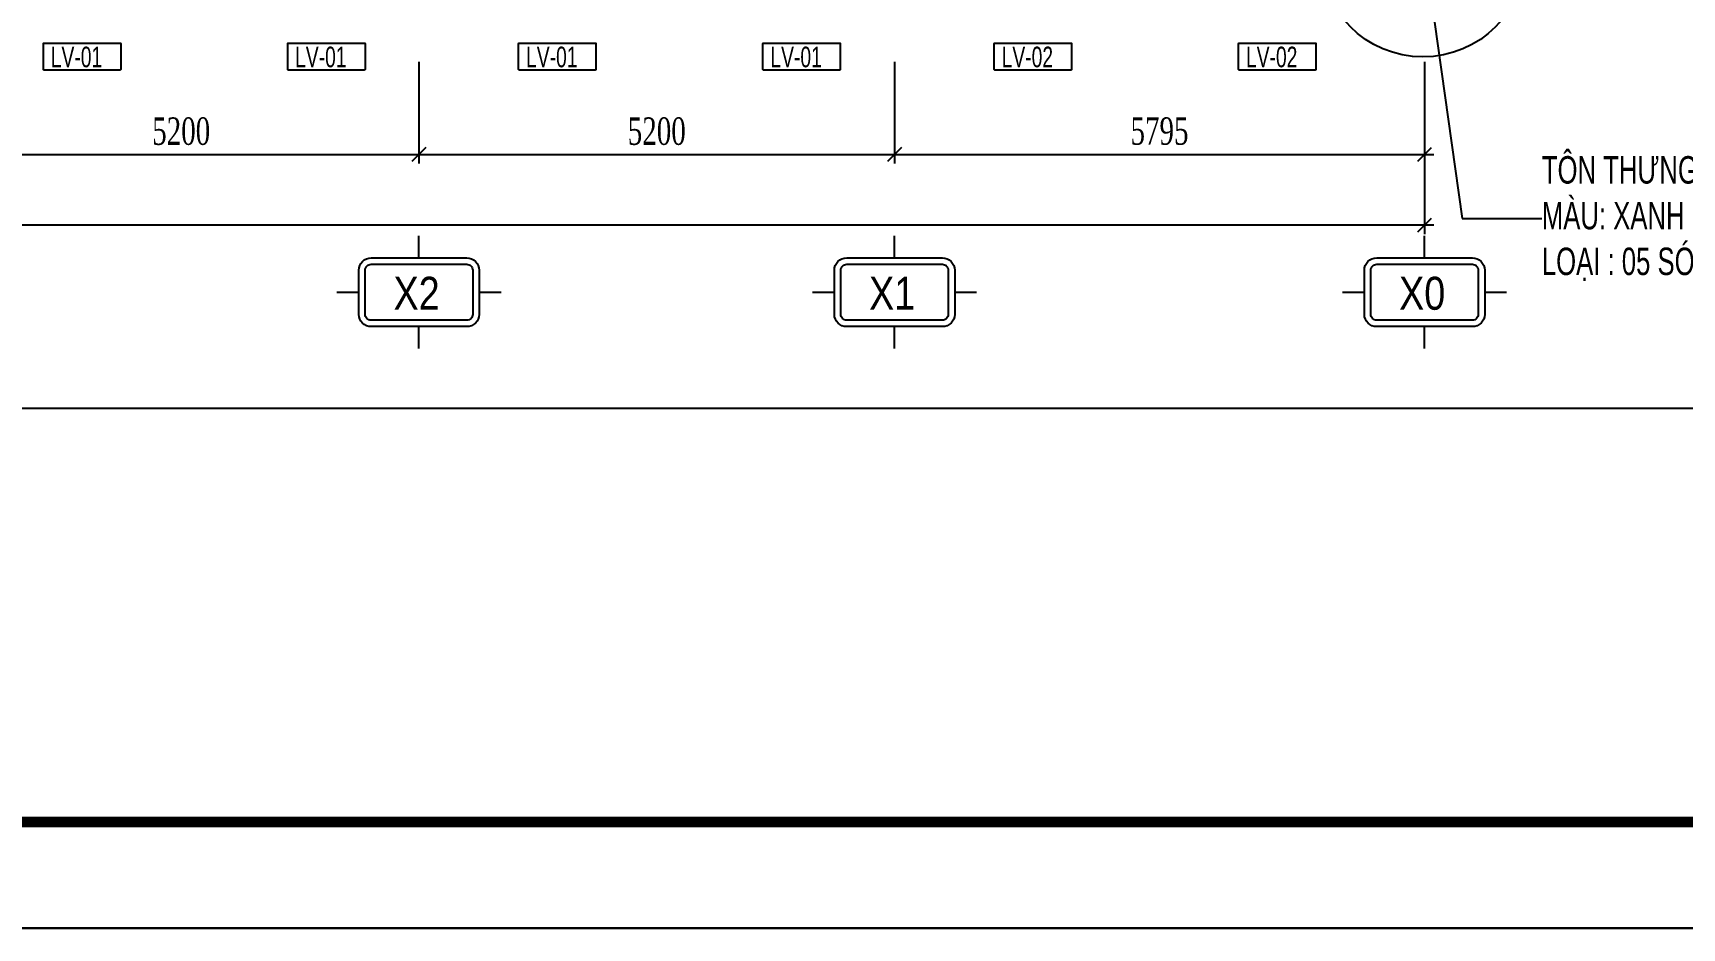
# Model space of a CAD drawing. Header units: inches. Extents: x 340055 to 349452, y -34649 to -30845.
# Drawn here: x 347275.7 to 347456, y -33834.9 to -33737 of the extents above; entities that cross this region are included whole.
import ezdxf
from ezdxf.enums import TextEntityAlignment as Align

# ---------------------------------------------------------------- set-up
doc = ezdxf.new("R2010")
doc.units = ezdxf.units.IN
doc.header["$MEASUREMENT"] = 0
for name, color, linetype in [('3', 3, 'Continuous'), ('7', 7, 'Continuous'), ('8', 8, 'Continuous'), ('DIM', 8, 'Continuous'), ('NET IN', 3, 'Continuous')]:
    doc.layers.add(name, color=color, linetype=linetype)
doc.layers.add('TL-TIILE BLOCK A2$0$TL-TITLE BLOCK 1', color=7, linetype='Continuous', lineweight=50)
doc.styles.add('hx2', font='')
doc.styles.add('ST1', font='times.ttf', dxfattribs={"width": 0.7})
doc.styles.add('ST1H', font='vnshxh.shx', dxfattribs={"width": 0.7})
doc.styles.get('hx2').set_extended_font_data('.VnArial NarrowH')
doc.dimstyles.new('100', dxfattribs={"dimtxt": 3, "dimasz": 1.5, "dimexe": 1, "dimexo": 0, "dimgap": 1, "dimtad": 1, "dimdec": 0, "dimlfac": 100, "dimzin": 0, "dimdsep": 46, "dimtxsty": 'ST1', "dimblk": 'OBLIQUE', "dimcen": 1, "dimdle": 1, "dimclrd": 8, "dimclre": 8, "dimclrt": 3, "dimadec": 0, "dimazin": 0, "dimtfac": 1, "dimtdec": 0, "dimtix": 1, "dimtmove": 1, "dimatfit": 3, "dimfxl": 0, "dimtolj": 1, "dimtzin": 0, "dimlwd": -1, "dimlwe": -1, "dimarcsym": 0})
doc.dimstyles.new('3', dxfattribs={"dimtxt": 3.5, "dimasz": 1.8, "dimexe": 1, "dimexo": 0, "dimgap": 1, "dimtad": 1, "dimdec": 0, "dimlfac": 3, "dimzin": 0, "dimdsep": 46, "dimtxsty": 'ST1H', "dimblk": 'OBLIQUE', "dimcen": 1, "dimdle": 1, "dimclrd": 8, "dimclre": 8, "dimclrt": 3, "dimadec": 0, "dimazin": 0, "dimtfac": 1, "dimtdec": 0, "dimtix": 1, "dimtofl": 0, "dimtmove": 1, "dimatfit": 3, "dimfxl": 0, "dimtolj": 1, "dimtzin": 0, "dimlwd": -1, "dimlwe": -1, "dimarcsym": 0})

# ---------------------------------------------------------------- blocks, each defined once
blk = doc.blocks.new('TENTRUC')
at = {"layer": '7'}
for p, q in [((0, 8.27), (0, 10.26)), ((-7.48, 5.13), (-5.48, 5.13)), ((5.48, 5.13), (7.48, 5.13)), ((0, 0), (0, 2))]:
    blk.add_line(p, q, dxfattribs=at)
blk.add_lwpolyline([(-4.36, 8.27), (4.36, 8.27, -0.414214), (5.48, 7.14), (5.48, 3.12, -0.414214), (4.36, 2), (-4.36, 2, -0.414214), (-5.48, 3.12), (-5.48, 7.14, -0.414214)], format="xyb", close=True, dxfattribs=at)
at = {"layer": '8', "ltscale": 15}
blk.add_lwpolyline([(-4.36, 7.68), (4.36, 7.68, -0.414214), (4.9, 7.14), (4.9, 3.12, -0.414214), (4.36, 2.58), (-4.36, 2.58, -0.414214), (-4.9, 3.12), (-4.9, 7.14, -0.414214)], format="xyb", close=True, dxfattribs=at)
at = {"layer": '3', "style": 'hx2'}
blk.add_attdef('TR', text='', height=2.9, dxfattribs=at).set_placement((-0.16, 3.83), align=Align.CENTER)
blk = doc.blocks.new('_Oblique')
at = {"color": 0, "linetype": 'ByBlock', "lineweight": -2}
blk.add_line((-0.5, -0.5), (0.5, 0.5), dxfattribs=at)
blk = doc.blocks.new('*D358')
at = {"color": 8, "linetype": 'Continuous', "transparency": 16777216}
for p, q in [((347265.91, -33740.22), (347265.91, -33751.32)), ((347317.91, -33740.22), (347317.91, -33751.32)), ((347264.91, -33750.32), (347318.91, -33750.32))]:
    blk.add_line(p, q, dxfattribs=at)
at = {"layer": 'Defpoints', "color": 0, "transparency": 16777216}
for p in [(347265.91, -33740.22), (347317.91, -33740.22), (347317.91, -33750.32)]:
    blk.add_point(p, dxfattribs=at)
at = {"color": 8, "transparency": 16777216, "xscale": 1.5, "yscale": 1.5, "zscale": 1.5, "rotation": 180}
blk.add_blockref('_Oblique', (347265.91, -33750.32), dxfattribs=at)
at = {"color": 8, "transparency": 16777216, "xscale": 1.5, "yscale": 1.5, "zscale": 1.5}
blk.add_blockref('_Oblique', (347317.91, -33750.32), dxfattribs=at)
at = {"color": 3, "transparency": 16777216, "insert": (347291.91, -33747.8), "char_height": 3, "attachment_point": 5, "style": 'ST1', "bg_fill": 3, "box_fill_scale": 1.25, "bg_fill_color": 256, "bg_fill_true_color": 13158600, "bg_fill_transparency": 0}
blk.add_mtext('\\A1;5200', dxfattribs=at)
blk = doc.blocks.new('*D359')
at = {"color": 8, "linetype": 'Continuous', "transparency": 16777216}
for p, q in [((347317.91, -33740.22), (347317.91, -33751.32)), ((347369.91, -33740.22), (347369.91, -33751.32)), ((347316.91, -33750.32), (347370.91, -33750.32))]:
    blk.add_line(p, q, dxfattribs=at)
at = {"layer": 'Defpoints', "color": 0, "transparency": 16777216}
for p in [(347317.91, -33740.22), (347369.91, -33740.22), (347369.91, -33750.32)]:
    blk.add_point(p, dxfattribs=at)
at = {"color": 8, "transparency": 16777216, "xscale": 1.5, "yscale": 1.5, "zscale": 1.5, "rotation": 180}
blk.add_blockref('_Oblique', (347317.91, -33750.32), dxfattribs=at)
at = {"color": 8, "transparency": 16777216, "xscale": 1.5, "yscale": 1.5, "zscale": 1.5}
blk.add_blockref('_Oblique', (347369.91, -33750.32), dxfattribs=at)
at = {"color": 3, "transparency": 16777216, "insert": (347343.91, -33747.8), "char_height": 3, "attachment_point": 5, "style": 'ST1', "bg_fill": 3, "box_fill_scale": 1.25, "bg_fill_color": 256, "bg_fill_true_color": 13158600, "bg_fill_transparency": 0}
blk.add_mtext('\\A1;5200', dxfattribs=at)
blk = doc.blocks.new('*D360')
at = {"color": 8, "linetype": 'Continuous', "transparency": 16777216}
for p, q in [((347369.91, -33740.22), (347369.91, -33751.32)), ((347427.86, -33740.22), (347427.86, -33751.32)), ((347368.91, -33750.32), (347428.86, -33750.32))]:
    blk.add_line(p, q, dxfattribs=at)
at = {"layer": 'Defpoints', "color": 0, "transparency": 16777216}
for p in [(347369.91, -33740.22), (347427.86, -33740.22), (347427.86, -33750.32)]:
    blk.add_point(p, dxfattribs=at)
at = {"color": 8, "transparency": 16777216, "xscale": 1.5, "yscale": 1.5, "zscale": 1.5, "rotation": 180}
blk.add_blockref('_Oblique', (347369.91, -33750.32), dxfattribs=at)
at = {"color": 8, "transparency": 16777216, "xscale": 1.5, "yscale": 1.5, "zscale": 1.5}
blk.add_blockref('_Oblique', (347427.86, -33750.32), dxfattribs=at)
at = {"color": 3, "transparency": 16777216, "insert": (347398.88, -33747.79), "char_height": 3, "attachment_point": 5, "style": 'ST1', "bg_fill": 3, "box_fill_scale": 1.25, "bg_fill_color": 256, "bg_fill_true_color": 13158600, "bg_fill_transparency": 0}
blk.add_mtext('\\A1;5795', dxfattribs=at)
blk = doc.blocks.new('*D361')
at = {"color": 8, "linetype": 'Continuous', "transparency": 16777216}
for p, q in [((347427.86, -33740.22), (347427.86, -33759.04)), ((347059.36, -33741.18), (347059.36, -33759.04)), ((347058.36, -33758.04), (347428.86, -33758.04))]:
    blk.add_line(p, q, dxfattribs=at)
at = {"layer": 'Defpoints', "color": 0, "transparency": 16777216}
for p in [(347427.86, -33740.22), (347059.36, -33741.18), (347427.86, -33758.04)]:
    blk.add_point(p, dxfattribs=at)
at = {"color": 8, "transparency": 16777216, "xscale": 1.5, "yscale": 1.5, "zscale": 1.5, "rotation": 180}
blk.add_blockref('_Oblique', (347059.36, -33758.04), dxfattribs=at)
at = {"color": 8, "transparency": 16777216, "xscale": 1.5, "yscale": 1.5, "zscale": 1.5}
blk.add_blockref('_Oblique', (347427.86, -33758.04), dxfattribs=at)
at = {"color": 3, "transparency": 16777216, "insert": (347243.61, -33755.51), "char_height": 3, "attachment_point": 5, "style": 'ST1', "bg_fill": 3, "box_fill_scale": 1.25, "bg_fill_color": 256, "bg_fill_true_color": 13158600, "bg_fill_transparency": 0}
blk.add_mtext('\\A1;36850', dxfattribs=at)
blk = doc.blocks.new('kt kien truc 1')
at = {"layer": 'Defpoints', "color": 8}
blk.add_lwpolyline([(0, 0), (594, 0), (594, 420), (0, 420)], close=True, dxfattribs=at)
at = {"layer": 'TL-TIILE BLOCK A2$0$TL-TITLE BLOCK 1', "const_width": 1}
blk.add_lwpolyline([(20, 10), (579, 10), (584, 15), (584, 405), (579, 410), (20, 410), (15, 405), (15, 15)], close=True, dxfattribs=at)

msp = doc.modelspace()

# ---------------------------------------------------------------- block references
at = {"layer": 'DIM'}
ref = msp.add_blockref('TENTRUC', (347317.9071, -33771.5536), dxfattribs=dict(at, xscale=1.200000000011642, yscale=1.200000000011642, zscale=1.200000000011642))
ref.add_attrib('TR', 'X2', dxfattribs={"layer": '0', "color": 3, "height": 3.6, "style": 'hx2'}).set_placement((347317.6475, -33767.3044), align=Align.CENTER)
ref = msp.add_blockref('TENTRUC', (347369.9071, -33771.5536), dxfattribs=dict(at, xscale=1.200000000011642, yscale=1.200000000011642, zscale=1.200000000011642))
ref.add_attrib('TR', 'X1', dxfattribs={"layer": '0', "color": 3, "height": 3.6, "style": 'hx2'}).set_placement((347369.6475, -33767.3044), align=Align.CENTER)
ref = msp.add_blockref('TENTRUC', (347427.8583, -33771.5536), dxfattribs=dict(at, xscale=1.200000000011642, yscale=1.200000000011642, zscale=1.200000000011642))
ref.add_attrib('TR', 'X0', dxfattribs={"layer": '0', "color": 3, "height": 3.6, "style": 'hx2'}).set_placement((347427.5987, -33767.3044), align=Align.CENTER)

# ---------------------------------------------------------------- dimensions: what is measured, and where the dimension line sits
at = {"color": 8}
dim = msp.add_linear_dim(base=(347317.9071, -33750.3243), p1=(347265.9071, -33740.2208), p2=(347317.9071, -33740.2208), dimstyle='100', dxfattribs=at)
dim.commit()
dim.dimension.update_dxf_attribs({"geometry": '*D358', "text_midpoint": (347291.9071, -33747.7984)})

# ---------------------------------------------------------------- next in the draw order: dimensions: what is measured, and where the dimension line sits
dim = msp.add_linear_dim(base=(347369.9071, -33750.3243), p1=(347317.9071, -33740.2208), p2=(347369.9071, -33740.2208), dimstyle='100', dxfattribs=at)
dim.commit()
dim.dimension.update_dxf_attribs({"geometry": '*D359', "text_midpoint": (347343.9071, -33747.7984)})

# ---------------------------------------------------------------- next in the draw order: dimensions: what is measured, and where the dimension line sits
dim = msp.add_linear_dim(base=(347427.8583, -33750.3243), p1=(347369.9071, -33740.2208), p2=(347427.8583, -33740.2208), dimstyle='100', dxfattribs=at)
dim.commit()
dim.dimension.update_dxf_attribs({"geometry": '*D360', "text_midpoint": (347398.8827, -33747.794)})

# ---------------------------------------------------------------- next in the draw order: dimensions: what is measured, and where the dimension line sits
dim = msp.add_linear_dim(base=(347427.8583, -33758.0357), p1=(347059.3571, -33741.1802), p2=(347427.8583, -33740.2208), dimstyle='100', dxfattribs=at)
dim.commit()
dim.dimension.update_dxf_attribs({"geometry": '*D361', "text_midpoint": (347243.6077, -33755.5097)})

# ---------------------------------------------------------------- next in the draw order: linework, layer by layer
at = {"color": 1}
msp.add_circle((347427.6828, -33728.4375), 11.2274, dxfattribs=at)

# ---------------------------------------------------------------- next in the draw order: texts
at = {"layer": '3', "char_height": 2.25, "attachment_point": 4, "style": 'ST1H', "bg_fill": 2}
for s, insert in [('\\A1;lv-01', (347277.6498, -33739.6861)), ('\\A1;lv-01', (347304.3643, -33739.6861)), ('\\A1;lv-01', (347329.6196, -33739.6861)), ('\\A1;lv-01', (347356.3341, -33739.6861)), ('\\A1;lv-02', (347381.6202, -33739.6861)), ('\\A1;lv-02', (347408.3348, -33739.6861))]:
    msp.add_mtext(s, dxfattribs=dict(at, insert=insert))

# ---------------------------------------------------------------- next in the draw order: linework, layer by layer
at = {"color": 8}
msp.add_lwpolyline([(346953.928, -33426.5398), (347523.266, -33426.5398), (347523.266, -33778.1197), (346953.928, -33778.1197)], close=True, dxfattribs=at)
at = {"color": 1}
for points in [[(347276.9117, -33738.1557), (347285.2179, -33738.1557, -0.41421356), (347285.2929, -33738.2307), (347285.2929, -33741.0239, -0.41421356), (347285.2179, -33741.0989), (347276.9117, -33741.0989, -0.41421356), (347276.8367, -33741.0239), (347276.8367, -33738.2307, -0.41421356)], [(347303.6262, -33738.1557), (347311.9324, -33738.1557, -0.41421356), (347312.0074, -33738.2307), (347312.0074, -33741.0239, -0.41421356), (347311.9324, -33741.0989), (347303.6262, -33741.0989, -0.41421356), (347303.5512, -33741.0239), (347303.5512, -33738.2307, -0.41421356)], [(347328.8815, -33738.1557), (347337.1877, -33738.1557, -0.41421356), (347337.2627, -33738.2307), (347337.2627, -33741.0239, -0.41421356), (347337.1877, -33741.0989), (347328.8815, -33741.0989, -0.41421356), (347328.8065, -33741.0239), (347328.8065, -33738.2307, -0.41421356)], [(347355.596, -33738.1557), (347363.9022, -33738.1557, -0.41421356), (347363.9772, -33738.2307), (347363.9772, -33741.0239, -0.41421356), (347363.9022, -33741.0989), (347355.596, -33741.0989, -0.41421356), (347355.521, -33741.0239), (347355.521, -33738.2307, -0.41421356)], [(347380.8821, -33738.1557), (347389.1883, -33738.1557, -0.41421356), (347389.2633, -33738.2307), (347389.2633, -33741.0239, -0.41421356), (347389.1883, -33741.0989), (347380.8821, -33741.0989, -0.41421356), (347380.8071, -33741.0239), (347380.8071, -33738.2307, -0.41421356)], [(347407.5967, -33738.1557), (347415.9028, -33738.1557, -0.41421356), (347415.9778, -33738.2307), (347415.9778, -33741.0239, -0.41421356), (347415.9028, -33741.0989), (347407.5967, -33741.0989, -0.41421356), (347407.5217, -33741.0239), (347407.5217, -33738.2307, -0.41421356)]]:
    msp.add_lwpolyline(points, format="xyb", close=True, dxfattribs=at)

# ---------------------------------------------------------------- next in the draw order: texts
at = {"layer": '3', "insert": (347440.6852, -33757.3451), "char_height": 3, "attachment_point": 4, "style": 'ST1H', "bg_fill": 2}
msp.add_mtext('\\A1;t«n TH¦NG : CLEAR COLORBOND,\\Pmµu: Xanh d\xad¬ng( Lazurite blue)\\PLo¹i : 05 SãNG CN, dµy: 0.45 mm.', dxfattribs=at)

# ---------------------------------------------------------------- next in the draw order: linework, layer by layer
at = {"layer": 'NET IN'}
msp.add_lwpolyline([(346933.69, -33348.2982), (347622.4698, -33348.2982), (347622.4698, -33834.8987), (346933.69, -33834.8987)], close=True, dxfattribs=at)

# ---------------------------------------------------------------- next in the draw order: block references
at = {"layer": '3', "xscale": 1.159562065285868, "yscale": 1.159562065285868, "zscale": 1.159562065285868}
msp.add_blockref('kt kien truc 1', (346933.69, -33834.8987), dxfattribs=at)

# ---------------------------------------------------------------- next in the draw order: leaders
at = {"color": 9}
msp.add_leader([(347427.8696, -33728.1869), (347431.9866, -33757.3451), (347440.6852, -33757.3451)], dimstyle='3', override={"dimgap": 1, "dimtad": 0}, dxfattribs=at)

doc.saveas('drawing.dxf')
